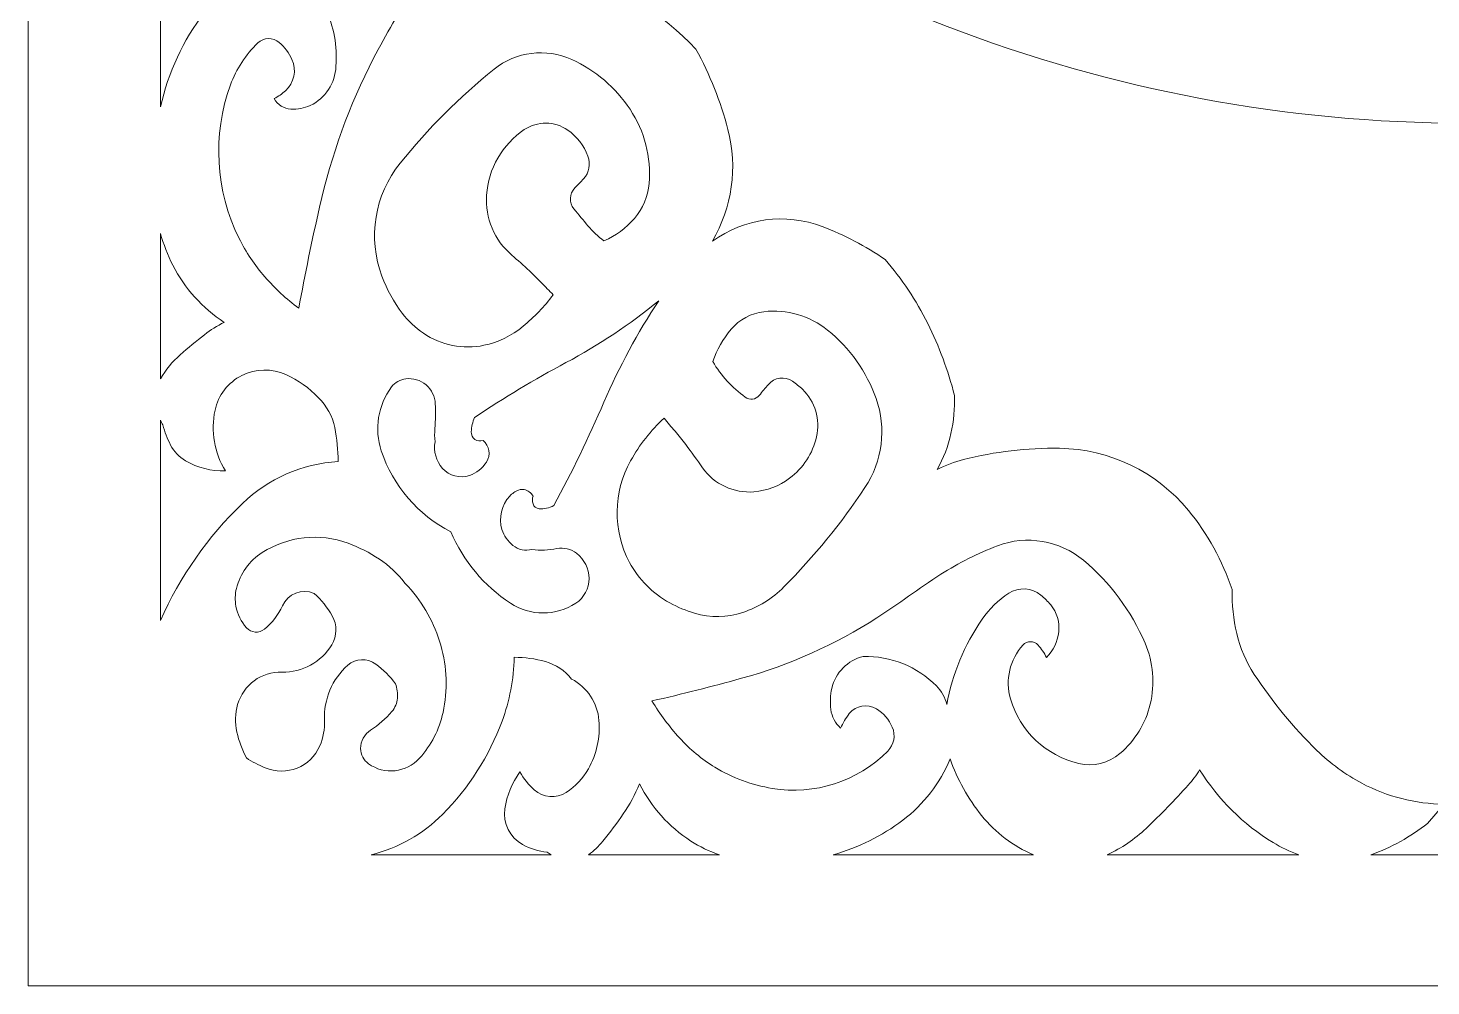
# Model space of a CAD drawing. Header units: centimetres. Extents: x -10 to 9.4, y -13.7 to 1.2.
# Drawn here: x 0.134 to 4.679, y -13.722 to -10.619 of the extents above; entities that cross this region are included whole.
import ezdxf

# ---------------------------------------------------------------- set-up
doc = ezdxf.new("R2010")
doc.units = ezdxf.units.CM
doc.header["$MEASUREMENT"] = 0
doc.layers.add('layer 1', color=7, linetype='Continuous')

msp = doc.modelspace()

# ---------------------------------------------------------------- linework, layer by layer
at = {"layer": 'layer 1', "color": 177, "lineweight": 9}
for points, knots in [([(0.27239, 1.17027), (0.27239, 1.17027), (9.44165, 1.17027), (9.44165, 1.17027), (9.44165, 1.17027), (9.44165, 1.17027), (9.44165, -13.72168), (9.44165, -13.72168), (9.44165, -13.72168), (9.44165, -13.72168), (0.13418, -13.72168), (0.13418, -13.72168), (0.13418, -13.72168), (0.13418, -13.72168), (0.13418, 1.17027), (0.13418, 1.17027), (0.13418, 1.17027), (0.13418, 1.17027), (0.27239, 1.17027), (0.27239, 1.17027)], [0, 0, 0, 0, 0.1666667, 0.1666667, 0.1666667, 0.1666667, 0.3333333, 0.3333333, 0.3333333, 0.3333333, 0.5, 0.5, 0.5, 0.5, 0.6666667, 0.6666667, 0.6666667, 0.6666667, 1, 1, 1, 1]), ([(1.01124, -11.52656), (1.0315, -11.41681), (1.05391, -11.30747), (1.07846, -11.1986), (1.07846, -11.1986), (1.11623, -11.03113), (1.17499, -10.86906), (1.25333, -10.7163), (1.25333, -10.7163), (1.27385, -10.67822), (1.29482, -10.64039), (1.31624, -10.60281), (1.31624, -10.60281), (1.33821, -10.56425), (1.35964, -10.52539), (1.3805, -10.48622), (1.3805, -10.48622), (1.41661, -10.41649), (1.44555, -10.34329), (1.4669, -10.26772), (1.4669, -10.26772), (1.49475, -10.16911), (1.47888, -10.06337), (1.42325, -9.97732), (1.42325, -9.97732), (1.36554, -9.88803), (1.28779, -9.81351), (1.19614, -9.75965), (1.19614, -9.75965), (1.09893, -9.70256), (0.97578, -9.71673), (0.89422, -9.79455), (0.89422, -9.79455), (0.83321, -9.85275), (0.81012, -9.94023), (0.83458, -10.02092), (0.83458, -10.02092), (0.85778, -10.09754), (0.90495, -10.16465), (0.96921, -10.21242), (0.96921, -10.21242), (1.01375, -10.24552), (1.0727, -10.25183), (1.12322, -10.22886), (1.12322, -10.22886), (1.1359, -10.22311), (1.14809, -10.21635), (1.15969, -10.20864), (1.15969, -10.20864), (1.17266, -10.20002), (1.18103, -10.186), (1.18247, -10.1705), (1.18247, -10.1705), (1.18392, -10.155), (1.17835, -10.13974), (1.1672, -10.12887), (1.1672, -10.12887), (1.15834, -10.12022), (1.14862, -10.11251), (1.13817, -10.10585), (1.13817, -10.10585), (1.15227, -10.08861), (1.17025, -10.07494), (1.19064, -10.06596), (1.19064, -10.06596), (1.21176, -10.05667), (1.23597, -10.05738), (1.25652, -10.0679), (1.25652, -10.0679), (1.2898, -10.08495), (1.31566, -10.11368), (1.32911, -10.14857), (1.32911, -10.14857), (1.34286, -10.18419), (1.33902, -10.22423), (1.3188, -10.25661), (1.3188, -10.25661), (1.30701, -10.27547), (1.29327, -10.29305), (1.27782, -10.30905), (1.27782, -10.30905), (1.20261, -10.38694), (1.1062, -10.44113), (1.00058, -10.46493), (1.00058, -10.46493), (1.0423, -10.48236), (1.07636, -10.51428), (1.09647, -10.55478), (1.09647, -10.55478), (1.1253, -10.61286), (1.13737, -10.67785), (1.13134, -10.74241), (1.13134, -10.74241), (1.13013, -10.79706), (1.09791, -10.8463), (1.04835, -10.86936), (1.04835, -10.86936), (1.02879, -10.87845), (1.00726, -10.88255), (0.98572, -10.88127), (0.98572, -10.88127), (0.96311, -10.87993), (0.94275, -10.86709), (0.93179, -10.84727), (0.93179, -10.84727), (0.94492, -10.8403), (0.95713, -10.83173), (0.96815, -10.82174), (0.96815, -10.82174), (0.99637, -10.79616), (1.00486, -10.75534), (0.98912, -10.72066), (0.98912, -10.72066), (0.97951, -10.69947), (0.96541, -10.68063), (0.9478, -10.66543), (0.9478, -10.66543), (0.92779, -10.64819), (0.898, -10.64887), (0.87885, -10.66706), (0.87885, -10.66706), (0.83904, -10.70484), (0.80859, -10.75135), (0.78989, -10.80295), (0.78989, -10.80295), (0.73098, -10.96559), (0.74111, -11.14513), (0.81805, -11.30006), (0.81805, -11.30006), (0.84036, -11.34499), (0.86836, -11.38686), (0.90137, -11.42464), (0.90137, -11.42464), (0.93433, -11.46236), (0.97115, -11.49652), (1.01124, -11.52656)], [0, 0, 0, 0, 0.0285714, 0.0285714, 0.0285714, 0.0285714, 0.0571429, 0.0571429, 0.0571429, 0.0571429, 0.0857143, 0.0857143, 0.0857143, 0.0857143, 0.1142857, 0.1142857, 0.1142857, 0.1142857, 0.1428571, 0.1428571, 0.1428571, 0.1428571, 0.1714286, 0.1714286, 0.1714286, 0.1714286, 0.2, 0.2, 0.2, 0.2, 0.2285714, 0.2285714, 0.2285714, 0.2285714, 0.2571429, 0.2571429, 0.2571429, 0.2571429, 0.2857143, 0.2857143, 0.2857143, 0.2857143, 0.3142857, 0.3142857, 0.3142857, 0.3142857, 0.3428571, 0.3428571, 0.3428571, 0.3428571, 0.3714286, 0.3714286, 0.3714286, 0.3714286, 0.4, 0.4, 0.4, 0.4, 0.4285714, 0.4285714, 0.4285714, 0.4285714, 0.4571429, 0.4571429, 0.4571429, 0.4571429, 0.4857143, 0.4857143, 0.4857143, 0.4857143, 0.5142857, 0.5142857, 0.5142857, 0.5142857, 0.5428571, 0.5428571, 0.5428571, 0.5428571, 0.5714286, 0.5714286, 0.5714286, 0.5714286, 0.6, 0.6, 0.6, 0.6, 0.6285714, 0.6285714, 0.6285714, 0.6285714, 0.6571429, 0.6571429, 0.6571429, 0.6571429, 0.6857143, 0.6857143, 0.6857143, 0.6857143, 0.7142857, 0.7142857, 0.7142857, 0.7142857, 0.7428571, 0.7428571, 0.7428571, 0.7428571, 0.7714286, 0.7714286, 0.7714286, 0.7714286, 0.8, 0.8, 0.8, 0.8, 0.8285714, 0.8285714, 0.8285714, 0.8285714, 0.8571429, 0.8571429, 0.8571429, 0.8571429, 0.8857143, 0.8857143, 0.8857143, 0.8857143, 0.9142857, 0.9142857, 0.9142857, 0.9142857, 0.9428571, 0.9428571, 0.9428571, 0.9428571, 1, 1, 1, 1]), ([(5.09178, -13.29656), (5.05829, -13.2854), (5.02598, -13.27097), (4.99532, -13.25347), (4.99532, -13.25347), (4.96471, -13.236), (4.93531, -13.21646), (4.90736, -13.19498), (4.90736, -13.19498), (4.90736, -13.19498), (4.88048, -13.16402), (4.88048, -13.16402), (4.88048, -13.16402), (4.88048, -13.16402), (4.8536, -13.13306), (4.8536, -13.13306), (4.8536, -13.13306), (4.94683, -13.13196), (5.03841, -13.10866), (5.12082, -13.06506), (5.12082, -13.06506), (5.17404, -13.03659), (5.22296, -13.00076), (5.26616, -12.95861), (5.26616, -12.95861), (5.34255, -12.88409), (5.41061, -12.8015), (5.46915, -12.71226), (5.46915, -12.71226), (5.49559, -12.67196), (5.51475, -12.62736), (5.52577, -12.58044), (5.52577, -12.58044), (5.53675, -12.5337), (5.54189, -12.4858), (5.54107, -12.43779), (5.54107, -12.43779), (5.57202, -12.34437), (5.61992, -12.25741), (5.68233, -12.18131), (5.68233, -12.18131), (5.78506, -12.05601), (5.93795, -11.98235), (6.09996, -11.97999), (6.09996, -11.97999), (6.20489, -11.97847), (6.3096, -11.99069), (6.41136, -12.01633), (6.41136, -12.01633), (6.44073, -12.02373), (6.46912, -12.03461), (6.49591, -12.04874), (6.49591, -12.04874), (6.47581, -12.01225), (6.46101, -11.97308), (6.45196, -11.93242), (6.45196, -11.93242), (6.44291, -11.89181), (6.43896, -11.85022), (6.44017, -11.80864), (6.44017, -11.80864), (6.46091, -11.72809), (6.49003, -11.64992), (6.52702, -11.57542), (6.52702, -11.57542), (6.56407, -11.50083), (6.61051, -11.43126), (6.66518, -11.36843), (6.66518, -11.36843), (6.72854, -11.32506), (6.79679, -11.28929), (6.86851, -11.26188), (6.86851, -11.26188), (6.98754, -11.21637), (7.12162, -11.23419), (7.2247, -11.30911), (7.2247, -11.30911), (7.16053, -11.20008), (7.14235, -11.06991), (7.17412, -10.94745), (7.17412, -10.94745), (7.19769, -10.85667), (7.23262, -10.7692), (7.27807, -10.68716), (7.27807, -10.68716), (7.38648, -10.57129), (7.52288, -10.48516), (7.67409, -10.43704), (7.67409, -10.43704), (7.75082, -10.43426), (7.82649, -10.45597), (7.89008, -10.499), (7.89008, -10.499), (7.87706, -10.46848), (7.8672, -10.4367), (7.86066, -10.40417), (7.86066, -10.40417), (7.83787, -10.29092), (7.82679, -10.17561), (7.82761, -10.0601), (7.82761, -10.0601), (7.82826, -9.96688), (7.84717, -9.87467), (7.88323, -9.78871), (7.88323, -9.78871), (7.89313, -9.76519), (7.9045, -9.74231), (7.91724, -9.72021), (7.91724, -9.72021), (7.91724, -9.72021), (7.91749, -9.71998), (7.91749, -9.71998), (7.91749, -9.71998), (7.06142, -10.49798), (5.94489, -10.92842), (4.7881, -10.92703), (4.7881, -10.92703), (3.63198, -10.92541), (2.51675, -10.49516), (1.65871, -9.72031), (1.65871, -9.72031), (1.70931, -9.80806), (1.73888, -9.9064), (1.74509, -10.00751), (1.74509, -10.00751), (1.75356, -10.14554), (1.7423, -10.28411), (1.71168, -10.41897), (1.71168, -10.41897), (1.70545, -10.44637), (1.69678, -10.47316), (1.68575, -10.499), (1.68575, -10.499), (1.74934, -10.45597), (1.82502, -10.43427), (1.90175, -10.43704), (1.90175, -10.43704), (2.05296, -10.48514), (2.18935, -10.5713), (2.29777, -10.68716), (2.29777, -10.68716), (2.34322, -10.7692), (2.37815, -10.85667), (2.40171, -10.94745), (2.40171, -10.94745), (2.43351, -11.0699), (2.41528, -11.20006), (2.35113, -11.30911), (2.35113, -11.30911), (2.45419, -11.23415), (2.58828, -11.21642), (2.70732, -11.26189), (2.70732, -11.26189), (2.77904, -11.28929), (2.8473, -11.32506), (2.91065, -11.36843), (2.91065, -11.36843), (2.96533, -11.43126), (3.01176, -11.50083), (3.04881, -11.57542), (3.04881, -11.57542), (3.08581, -11.64991), (3.11492, -11.72809), (3.13566, -11.80864), (3.13566, -11.80864), (3.13688, -11.85022), (3.13292, -11.89181), (3.12388, -11.93242), (3.12388, -11.93242), (3.11483, -11.97308), (3.10003, -12.01225), (3.07993, -12.04874), (3.07993, -12.04874), (3.10672, -12.03461), (3.13512, -12.02373), (3.16449, -12.01633), (3.16449, -12.01633), (3.26625, -11.99068), (3.37095, -11.97847), (3.47588, -11.97999), (3.47588, -11.97999), (3.63777, -11.98231), (3.79052, -12.05594), (3.89327, -12.18106), (3.89327, -12.18106), (3.9558, -12.25721), (4.00377, -12.34427), (4.03477, -12.43779), (4.03477, -12.43779), (4.03394, -12.4858), (4.03908, -12.5337), (4.05006, -12.58044), (4.05006, -12.58044), (4.06108, -12.62736), (4.08024, -12.67197), (4.10668, -12.71226), (4.10668, -12.71226), (4.16523, -12.8015), (4.23329, -12.88409), (4.30969, -12.95862), (4.30969, -12.95862), (4.35288, -13.00076), (4.4018, -13.03659), (4.45501, -13.06506), (4.45501, -13.06506), (4.53743, -13.10865), (4.62901, -13.13196), (4.72224, -13.13306), (4.72224, -13.13306), (4.72224, -13.13306), (4.69535, -13.16402), (4.69535, -13.16402), (4.69535, -13.16402), (4.69535, -13.16402), (4.66847, -13.19498), (4.66847, -13.19498), (4.66847, -13.19498), (4.64052, -13.21646), (4.61113, -13.236), (4.58051, -13.25347), (4.58051, -13.25347), (4.54985, -13.27097), (4.51754, -13.2854), (4.48406, -13.29656), (4.48406, -13.29656), (4.48406, -13.29656), (5.09178, -13.29656), (5.09178, -13.29656)], [0, 0, 0, 0, 0.0172414, 0.0172414, 0.0172414, 0.0172414, 0.0344828, 0.0344828, 0.0344828, 0.0344828, 0.0517241, 0.0517241, 0.0517241, 0.0517241, 0.0689655, 0.0689655, 0.0689655, 0.0689655, 0.0862069, 0.0862069, 0.0862069, 0.0862069, 0.1034483, 0.1034483, 0.1034483, 0.1034483, 0.1206897, 0.1206897, 0.1206897, 0.1206897, 0.137931, 0.137931, 0.137931, 0.137931, 0.1551724, 0.1551724, 0.1551724, 0.1551724, 0.1724138, 0.1724138, 0.1724138, 0.1724138, 0.1896552, 0.1896552, 0.1896552, 0.1896552, 0.2068966, 0.2068966, 0.2068966, 0.2068966, 0.2241379, 0.2241379, 0.2241379, 0.2241379, 0.2413793, 0.2413793, 0.2413793, 0.2413793, 0.2586207, 0.2586207, 0.2586207, 0.2586207, 0.2758621, 0.2758621, 0.2758621, 0.2758621, 0.2931034, 0.2931034, 0.2931034, 0.2931034, 0.3103448, 0.3103448, 0.3103448, 0.3103448, 0.3275862, 0.3275862, 0.3275862, 0.3275862, 0.3448276, 0.3448276, 0.3448276, 0.3448276, 0.362069, 0.362069, 0.362069, 0.362069, 0.3793103, 0.3793103, 0.3793103, 0.3793103, 0.3965517, 0.3965517, 0.3965517, 0.3965517, 0.4137931, 0.4137931, 0.4137931, 0.4137931, 0.4310345, 0.4310345, 0.4310345, 0.4310345, 0.4482759, 0.4482759, 0.4482759, 0.4482759, 0.4655172, 0.4655172, 0.4655172, 0.4655172, 0.4827586, 0.4827586, 0.4827586, 0.4827586, 0.5, 0.5, 0.5, 0.5, 0.5172414, 0.5172414, 0.5172414, 0.5172414, 0.5344828, 0.5344828, 0.5344828, 0.5344828, 0.5517241, 0.5517241, 0.5517241, 0.5517241, 0.5689655, 0.5689655, 0.5689655, 0.5689655, 0.5862069, 0.5862069, 0.5862069, 0.5862069, 0.6034483, 0.6034483, 0.6034483, 0.6034483, 0.6206897, 0.6206897, 0.6206897, 0.6206897, 0.637931, 0.637931, 0.637931, 0.637931, 0.6551724, 0.6551724, 0.6551724, 0.6551724, 0.6724138, 0.6724138, 0.6724138, 0.6724138, 0.6896552, 0.6896552, 0.6896552, 0.6896552, 0.7068966, 0.7068966, 0.7068966, 0.7068966, 0.7241379, 0.7241379, 0.7241379, 0.7241379, 0.7413793, 0.7413793, 0.7413793, 0.7413793, 0.7586207, 0.7586207, 0.7586207, 0.7586207, 0.7758621, 0.7758621, 0.7758621, 0.7758621, 0.7931034, 0.7931034, 0.7931034, 0.7931034, 0.8103448, 0.8103448, 0.8103448, 0.8103448, 0.8275862, 0.8275862, 0.8275862, 0.8275862, 0.8448276, 0.8448276, 0.8448276, 0.8448276, 0.862069, 0.862069, 0.862069, 0.862069, 0.8793103, 0.8793103, 0.8793103, 0.8793103, 0.8965517, 0.8965517, 0.8965517, 0.8965517, 0.9137931, 0.9137931, 0.9137931, 0.9137931, 0.9310345, 0.9310345, 0.9310345, 0.9310345, 0.9482759, 0.9482759, 0.9482759, 0.9482759, 0.9655172, 0.9655172, 0.9655172, 0.9655172, 1, 1, 1, 1]), ([(0.56318, -10.15284), (0.56318, -10.15284), (0.56318, -10.87368), (0.56318, -10.87368), (0.56318, -10.87368), (0.58822, -10.76283), (0.63666, -10.65856), (0.70521, -10.56793), (0.70521, -10.56793), (0.74167, -10.51974), (0.78861, -10.48044), (0.84246, -10.45303), (0.84246, -10.45303), (0.77785, -10.42473), (0.71955, -10.38372), (0.67108, -10.33247), (0.67108, -10.33247), (0.62252, -10.28114), (0.58569, -10.21983), (0.56318, -10.15284)], [0, 0, 0, 0, 0.1666667, 0.1666667, 0.1666667, 0.1666667, 0.3333333, 0.3333333, 0.3333333, 0.3333333, 0.5, 0.5, 0.5, 0.5, 0.6666667, 0.6666667, 0.6666667, 0.6666667, 1, 1, 1, 1]), ([(1.83537, -11.48288), (1.82262, -11.46984), (1.80992, -11.45676), (1.79726, -11.44364), (1.79726, -11.44364), (1.78456, -11.43048), (1.77157, -11.41759), (1.7583, -11.40499), (1.7583, -11.40499), (1.73973, -11.38778), (1.7208, -11.37094), (1.70152, -11.35451), (1.70152, -11.35451), (1.64504, -11.30635), (1.61464, -11.23425), (1.61954, -11.16019), (1.61954, -11.16019), (1.62523, -11.07432), (1.67044, -10.99587), (1.74185, -10.94785), (1.74185, -10.94785), (1.78449, -10.91917), (1.84046, -10.91979), (1.8825, -10.94934), (1.8825, -10.94934), (1.91222, -10.97023), (1.93501, -10.99956), (1.94795, -11.0335), (1.94795, -11.0335), (1.95756, -11.0587), (1.95207, -11.08719), (1.93381, -11.10704), (1.93381, -11.10704), (1.92464, -11.11701), (1.9153, -11.12682), (1.90579, -11.13647), (1.90579, -11.13647), (1.88746, -11.1551), (1.8861, -11.18453), (1.90269, -11.20473), (1.90269, -11.20473), (1.91768, -11.22303), (1.93283, -11.2412), (1.94812, -11.25924), (1.94812, -11.25924), (1.96347, -11.27735), (1.98088, -11.2936), (2.00002, -11.30764), (2.00002, -11.30764), (2.03819, -11.29164), (2.07205, -11.2669), (2.09888, -11.23539), (2.09888, -11.23539), (2.126, -11.20355), (2.14248, -11.16405), (2.14601, -11.12238), (2.14601, -11.12238), (2.15322, -11.03751), (2.13152, -10.95274), (2.08439, -10.88179), (2.08439, -10.88179), (2.03768, -10.81147), (1.97227, -10.75564), (1.89547, -10.72058), (1.89547, -10.72058), (1.81233, -10.68263), (1.71497, -10.69485), (1.64385, -10.75225), (1.64385, -10.75225), (1.5319, -10.84256), (1.4299, -10.94453), (1.33957, -11.05646), (1.33957, -11.05646), (1.25644, -11.1595), (1.23396, -11.29868), (1.28055, -11.42261), (1.28055, -11.42261), (1.29672, -11.46562), (1.31898, -11.50608), (1.34668, -11.54275), (1.34668, -11.54275), (1.36573, -11.56796), (1.3888, -11.58983), (1.415, -11.60749), (1.415, -11.60749), (1.47254, -11.64625), (1.54319, -11.66029), (1.61118, -11.64642), (1.61118, -11.64642), (1.65783, -11.63649), (1.70137, -11.6154), (1.73807, -11.58493), (1.73807, -11.58493), (1.77437, -11.55481), (1.80702, -11.52057), (1.83537, -11.48287)], [0, 0, 0, 0, 0.04, 0.04, 0.04, 0.04, 0.08, 0.08, 0.08, 0.08, 0.12, 0.12, 0.12, 0.12, 0.16, 0.16, 0.16, 0.16, 0.2, 0.2, 0.2, 0.2, 0.24, 0.24, 0.24, 0.24, 0.28, 0.28, 0.28, 0.28, 0.32, 0.32, 0.32, 0.32, 0.36, 0.36, 0.36, 0.36, 0.4, 0.4, 0.4, 0.4, 0.44, 0.44, 0.44, 0.44, 0.48, 0.48, 0.48, 0.48, 0.52, 0.52, 0.52, 0.52, 0.56, 0.56, 0.56, 0.56, 0.6, 0.6, 0.6, 0.6, 0.64, 0.64, 0.64, 0.64, 0.68, 0.68, 0.68, 0.68, 0.72, 0.72, 0.72, 0.72, 0.76, 0.76, 0.76, 0.76, 0.8, 0.8, 0.8, 0.8, 0.84, 0.84, 0.84, 0.84, 0.88, 0.88, 0.88, 0.88, 0.92, 0.92, 0.92, 0.92, 1, 1, 1, 1]), ([(0.56318, -11.75533), (0.58012, -11.72577), (0.60186, -11.69923), (0.6275, -11.67681), (0.6275, -11.67681), (0.65298, -11.65454), (0.67906, -11.63297), (0.7057, -11.61211), (0.7057, -11.61211), (0.72554, -11.59659), (0.74692, -11.58315), (0.76949, -11.57199), (0.76949, -11.57199), (0.69902, -11.5257), (0.64168, -11.46195), (0.60306, -11.38699), (0.60306, -11.38699), (0.58638, -11.35401), (0.57301, -11.31944), (0.56318, -11.28381), (0.56318, -11.28381), (0.56318, -11.28381), (0.56318, -11.75532), (0.56318, -11.75532)], [0, 0, 0, 0, 0.1428571, 0.1428571, 0.1428571, 0.1428571, 0.2857143, 0.2857143, 0.2857143, 0.2857143, 0.4285714, 0.4285714, 0.4285714, 0.4285714, 0.5714286, 0.5714286, 0.5714286, 0.5714286, 0.7142857, 0.7142857, 0.7142857, 0.7142857, 1, 1, 1, 1]), ([(2.17723, -11.50242), (2.08383, -11.57884), (1.98312, -11.64591), (1.87661, -11.70263), (1.87661, -11.70263), (1.77493, -11.75678), (1.67609, -11.81604), (1.58042, -11.88021), (1.58042, -11.88021), (1.5743, -11.89497), (1.57076, -11.91066), (1.56993, -11.92662), (1.56993, -11.92662), (1.56944, -11.93621), (1.57383, -11.9454), (1.58159, -11.95106), (1.58159, -11.95106), (1.58935, -11.95671), (1.59936, -11.9581), (1.60834, -11.95471), (1.60834, -11.95471), (1.62889, -11.97192), (1.63365, -12.00166), (1.61954, -12.02446), (1.61954, -12.02446), (1.60675, -12.0451), (1.58705, -12.06056), (1.56396, -12.06806), (1.56396, -12.06806), (1.53303, -12.07812), (1.49905, -12.06908), (1.47719, -12.045), (1.47719, -12.045), (1.45599, -12.02163), (1.4469, -11.98969), (1.45261, -11.95865), (1.45261, -11.95865), (1.45118, -11.94438), (1.45105, -11.93), (1.45221, -11.9157), (1.45221, -11.9157), (1.45435, -11.88915), (1.45483, -11.8625), (1.45362, -11.83589), (1.45362, -11.83589), (1.45253, -11.81213), (1.4416, -11.7899), (1.42346, -11.77451), (1.42346, -11.77451), (1.40532, -11.75912), (1.38173, -11.75195), (1.35811, -11.75475), (1.35811, -11.75475), (1.33972, -11.7569), (1.32303, -11.76652), (1.31195, -11.78135), (1.31195, -11.78135), (1.26759, -11.84073), (1.25513, -11.91802), (1.27865, -11.9883), (1.27865, -11.9883), (1.31665, -12.10188), (1.39751, -12.19603), (1.50408, -12.25068), (1.50408, -12.25068), (1.54417, -12.34513), (1.61132, -12.42554), (1.69712, -12.4818), (1.69712, -12.4818), (1.76132, -12.52387), (1.84424, -12.52399), (1.9085, -12.48201), (1.9085, -12.48201), (1.93555, -12.46434), (1.95179, -12.43418), (1.95161, -12.40186), (1.95161, -12.40186), (1.95144, -12.3699), (1.93659, -12.33982), (1.91132, -12.32026), (1.91132, -12.32026), (1.8931, -12.30615), (1.8697, -12.30059), (1.84708, -12.30503), (1.84708, -12.30503), (1.82064, -12.31022), (1.79353, -12.31118), (1.76679, -12.30789), (1.76679, -12.30789), (1.74536, -12.31318), (1.72267, -12.30835), (1.70524, -12.29481), (1.70524, -12.29481), (1.68829, -12.28163), (1.67581, -12.26354), (1.66951, -12.24301), (1.66951, -12.24301), (1.65829, -12.20509), (1.66781, -12.16403), (1.69453, -12.13487), (1.69453, -12.13487), (1.70253, -12.12614), (1.7125, -12.11944), (1.7236, -12.11531), (1.7236, -12.11531), (1.73534, -12.11095), (1.74853, -12.11323), (1.75813, -12.12127), (1.75813, -12.12127), (1.76281, -12.12519), (1.76692, -12.12973), (1.77034, -12.13478), (1.77034, -12.13478), (1.76785, -12.143), (1.76778, -12.15175), (1.77015, -12.16), (1.77015, -12.16), (1.77271, -12.1689), (1.78058, -12.17521), (1.78982, -12.17577), (1.78982, -12.17577), (1.80628, -12.17677), (1.82269, -12.17334), (1.83737, -12.16582), (1.83737, -12.16582), (1.89667, -12.05655), (1.95094, -11.94463), (2.00003, -11.8304), (2.00003, -11.8304), (2.04918, -11.71601), (2.10849, -11.60623), (2.17723, -11.50242)], [0, 0, 0, 0, 0.0294118, 0.0294118, 0.0294118, 0.0294118, 0.0588235, 0.0588235, 0.0588235, 0.0588235, 0.0882353, 0.0882353, 0.0882353, 0.0882353, 0.1176471, 0.1176471, 0.1176471, 0.1176471, 0.1470588, 0.1470588, 0.1470588, 0.1470588, 0.1764706, 0.1764706, 0.1764706, 0.1764706, 0.2058824, 0.2058824, 0.2058824, 0.2058824, 0.2352941, 0.2352941, 0.2352941, 0.2352941, 0.2647059, 0.2647059, 0.2647059, 0.2647059, 0.2941176, 0.2941176, 0.2941176, 0.2941176, 0.3235294, 0.3235294, 0.3235294, 0.3235294, 0.3529412, 0.3529412, 0.3529412, 0.3529412, 0.3823529, 0.3823529, 0.3823529, 0.3823529, 0.4117647, 0.4117647, 0.4117647, 0.4117647, 0.4411765, 0.4411765, 0.4411765, 0.4411765, 0.4705882, 0.4705882, 0.4705882, 0.4705882, 0.5, 0.5, 0.5, 0.5, 0.5294118, 0.5294118, 0.5294118, 0.5294118, 0.5588235, 0.5588235, 0.5588235, 0.5588235, 0.5882353, 0.5882353, 0.5882353, 0.5882353, 0.6176471, 0.6176471, 0.6176471, 0.6176471, 0.6470588, 0.6470588, 0.6470588, 0.6470588, 0.6764706, 0.6764706, 0.6764706, 0.6764706, 0.7058824, 0.7058824, 0.7058824, 0.7058824, 0.7352941, 0.7352941, 0.7352941, 0.7352941, 0.7647059, 0.7647059, 0.7647059, 0.7647059, 0.7941176, 0.7941176, 0.7941176, 0.7941176, 0.8235294, 0.8235294, 0.8235294, 0.8235294, 0.8529412, 0.8529412, 0.8529412, 0.8529412, 0.8823529, 0.8823529, 0.8823529, 0.8823529, 0.9117647, 0.9117647, 0.9117647, 0.9117647, 0.9411765, 0.9411765, 0.9411765, 0.9411765, 1, 1, 1, 1]), ([(2.19482, -11.88241), (2.20653, -11.89658), (2.21829, -11.9107), (2.2301, -11.92478), (2.2301, -11.92478), (2.242, -11.93897), (2.2536, -11.9534), (2.26488, -11.96808), (2.26488, -11.96808), (2.28343, -11.99282), (2.30159, -12.01785), (2.31935, -12.04317), (2.31935, -12.04317), (2.35704, -12.09687), (2.42034, -12.12651), (2.48572, -12.12099), (2.48572, -12.12099), (2.52756, -12.11747), (2.56755, -12.10227), (2.60118, -12.07711), (2.60118, -12.07711), (2.64533, -12.04407), (2.67634, -11.99649), (2.68872, -11.94274), (2.68872, -11.94274), (2.70155, -11.88703), (2.68432, -11.82871), (2.64322, -11.78896), (2.64322, -11.78896), (2.63315, -11.77922), (2.62222, -11.77041), (2.61057, -11.76263), (2.61057, -11.76263), (2.58557, -11.74595), (2.5521, -11.75049), (2.53251, -11.77328), (2.53251, -11.77328), (2.5225, -11.7849), (2.51271, -11.79669), (2.50312, -11.80865), (2.50312, -11.80865), (2.49197, -11.82256), (2.47177, -11.8251), (2.4575, -11.81442), (2.4575, -11.81442), (2.43658, -11.79875), (2.41711, -11.78123), (2.39933, -11.76207), (2.39933, -11.76207), (2.38153, -11.74289), (2.36581, -11.72188), (2.35245, -11.69939), (2.35245, -11.69939), (2.3655, -11.66096), (2.38569, -11.62532), (2.41194, -11.59437), (2.41194, -11.59437), (2.4389, -11.56259), (2.47698, -11.54225), (2.51839, -11.53748), (2.51839, -11.53748), (2.59228, -11.52898), (2.66655, -11.55047), (2.72451, -11.59709), (2.72451, -11.59709), (2.79646, -11.65496), (2.85087, -11.73179), (2.8816, -11.81887), (2.8816, -11.81887), (2.91564, -11.91532), (2.90226, -12.02226), (2.84556, -12.10739), (2.84556, -12.10739), (2.76859, -12.22293), (2.68058, -12.33074), (2.5828, -12.4293), (2.5828, -12.4293), (2.54561, -12.4668), (2.50009, -12.49503), (2.44998, -12.51172), (2.44998, -12.51172), (2.39938, -12.52856), (2.34481, -12.52945), (2.29368, -12.51429), (2.29368, -12.51429), (2.26566, -12.50598), (2.2386, -12.49467), (2.213, -12.48056), (2.213, -12.48056), (2.158, -12.45025), (2.11279, -12.40483), (2.08272, -12.3497), (2.08272, -12.3497), (2.02772, -12.24647), (2.02914, -12.12222), (2.08638, -12.02022), (2.08638, -12.02022), (2.11516, -11.96894), (2.15175, -11.92245), (2.19482, -11.88241)], [0, 0, 0, 0, 0.0384615, 0.0384615, 0.0384615, 0.0384615, 0.0769231, 0.0769231, 0.0769231, 0.0769231, 0.1153846, 0.1153846, 0.1153846, 0.1153846, 0.1538462, 0.1538462, 0.1538462, 0.1538462, 0.1923077, 0.1923077, 0.1923077, 0.1923077, 0.2307692, 0.2307692, 0.2307692, 0.2307692, 0.2692308, 0.2692308, 0.2692308, 0.2692308, 0.3076923, 0.3076923, 0.3076923, 0.3076923, 0.3461538, 0.3461538, 0.3461538, 0.3461538, 0.3846154, 0.3846154, 0.3846154, 0.3846154, 0.4230769, 0.4230769, 0.4230769, 0.4230769, 0.4615385, 0.4615385, 0.4615385, 0.4615385, 0.5, 0.5, 0.5, 0.5, 0.5384615, 0.5384615, 0.5384615, 0.5384615, 0.5769231, 0.5769231, 0.5769231, 0.5769231, 0.6153846, 0.6153846, 0.6153846, 0.6153846, 0.6538462, 0.6538462, 0.6538462, 0.6538462, 0.6923077, 0.6923077, 0.6923077, 0.6923077, 0.7307692, 0.7307692, 0.7307692, 0.7307692, 0.7692308, 0.7692308, 0.7692308, 0.7692308, 0.8076923, 0.8076923, 0.8076923, 0.8076923, 0.8461538, 0.8461538, 0.8461538, 0.8461538, 0.8846154, 0.8846154, 0.8846154, 0.8846154, 0.9230769, 0.9230769, 0.9230769, 0.9230769, 1, 1, 1, 1]), ([(0.56318, -11.88914), (0.56318, -11.88914), (0.56318, -12.53816), (0.56318, -12.53816), (0.56318, -12.53816), (0.62613, -12.39562), (0.71636, -12.2667), (0.82872, -12.15873), (0.82872, -12.15873), (0.91258, -12.07813), (1.02243, -12.02995), (1.13853, -12.02278), (1.13853, -12.02278), (1.13846, -11.98595), (1.13478, -11.94922), (1.12755, -11.9131), (1.12755, -11.9131), (1.12017, -11.87626), (1.10191, -11.84249), (1.07511, -11.81615), (1.07511, -11.81615), (1.04499, -11.78485), (1.00928, -11.75948), (0.9698, -11.74135), (0.9698, -11.74135), (0.9243, -11.7205), (0.87178, -11.72146), (0.82707, -11.74397), (0.82707, -11.74397), (0.78236, -11.76648), (0.75037, -11.80777), (0.74001, -11.85674), (0.74001, -11.85674), (0.72569, -11.92415), (0.73771, -11.99444), (0.77364, -12.05324), (0.77364, -12.05324), (0.72813, -12.05475), (0.6831, -12.04327), (0.64386, -12.02016), (0.64386, -12.02016), (0.62342, -12.00812), (0.60679, -11.99054), (0.5959, -11.96947), (0.5959, -11.96947), (0.58519, -11.94875), (0.57675, -11.92693), (0.57075, -11.90439), (0.57075, -11.90439), (0.56802, -11.89941), (0.56549, -11.89433), (0.56318, -11.88914)], [0, 0, 0, 0, 0.0714286, 0.0714286, 0.0714286, 0.0714286, 0.1428571, 0.1428571, 0.1428571, 0.1428571, 0.2142857, 0.2142857, 0.2142857, 0.2142857, 0.2857143, 0.2857143, 0.2857143, 0.2857143, 0.3571429, 0.3571429, 0.3571429, 0.3571429, 0.4285714, 0.4285714, 0.4285714, 0.4285714, 0.5, 0.5, 0.5, 0.5, 0.5714286, 0.5714286, 0.5714286, 0.5714286, 0.6428571, 0.6428571, 0.6428571, 0.6428571, 0.7142857, 0.7142857, 0.7142857, 0.7142857, 0.7857143, 0.7857143, 0.7857143, 0.7857143, 0.8571429, 0.8571429, 0.8571429, 0.8571429, 1, 1, 1, 1]), ([(0.84139, -12.98318), (0.86081, -12.99543), (0.88119, -13.00607), (0.90234, -13.01498), (0.90234, -13.01498), (0.971, -13.04387), (1.05003, -13.01213), (1.07943, -12.9437), (1.07943, -12.9437), (1.09066, -12.91763), (1.09583, -12.88937), (1.09457, -12.86101), (1.09457, -12.86101), (1.09155, -12.79325), (1.11938, -12.72773), (1.17021, -12.68283), (1.17021, -12.68283), (1.19565, -12.66034), (1.2334, -12.65876), (1.26067, -12.67899), (1.26067, -12.67899), (1.28502, -12.69707), (1.30665, -12.71857), (1.32487, -12.74282), (1.32487, -12.74282), (1.32996, -12.75782), (1.33198, -12.77369), (1.33082, -12.78948), (1.33082, -12.78948), (1.32965, -12.80552), (1.32335, -12.82076), (1.31286, -12.83296), (1.31286, -12.83296), (1.29293, -12.85614), (1.26977, -12.87634), (1.2441, -12.89293), (1.2441, -12.89293), (1.22382, -12.90605), (1.21158, -12.92853), (1.2116, -12.95269), (1.2116, -12.95269), (1.21161, -12.97218), (1.22101, -12.99045), (1.23688, -13.00176), (1.23688, -13.00176), (1.28866, -13.03866), (1.35979, -13.03101), (1.40244, -12.98385), (1.40244, -12.98385), (1.44034, -12.94198), (1.46659, -12.89094), (1.47861, -12.83576), (1.47861, -12.83576), (1.49429, -12.76378), (1.49188, -12.68906), (1.47159, -12.61824), (1.47159, -12.61824), (1.45134, -12.54756), (1.41514, -12.48251), (1.36575, -12.42806), (1.36575, -12.42806), (1.3622, -12.42415), (1.35849, -12.4204), (1.35461, -12.41682), (1.35461, -12.41682), (1.33184, -12.38632), (1.30399, -12.35997), (1.27228, -12.33892), (1.27228, -12.33892), (1.2407, -12.31795), (1.20678, -12.30075), (1.17119, -12.28766), (1.17119, -12.28766), (1.07878, -12.25368), (0.97587, -12.26479), (0.89287, -12.31777), (0.89287, -12.31777), (0.85114, -12.34441), (0.82123, -12.38601), (0.8093, -12.43406), (0.8093, -12.43406), (0.8046, -12.45299), (0.80409, -12.4727), (0.8078, -12.49185), (0.8078, -12.49185), (0.81279, -12.51756), (0.82453, -12.54146), (0.84183, -12.56112), (0.84183, -12.56112), (0.85679, -12.57812), (0.88246, -12.58032), (0.90007, -12.56608), (0.90007, -12.56608), (0.92509, -12.54587), (0.94498, -12.52004), (0.95812, -12.49068), (0.95812, -12.49068), (0.97571, -12.45133), (1.02157, -12.43324), (1.06134, -12.44988), (1.06134, -12.44988), (1.0843, -12.47121), (1.10392, -12.49588), (1.11952, -12.52307), (1.11952, -12.52307), (1.13619, -12.55211), (1.13571, -12.58795), (1.11832, -12.61656), (1.11832, -12.61656), (1.0841, -12.67283), (1.02232, -12.7065), (0.95647, -12.70484), (0.95647, -12.70484), (0.89041, -12.70319), (0.83157, -12.74618), (0.81319, -12.80965), (0.81319, -12.80965), (0.80476, -12.83878), (0.80391, -12.86956), (0.81074, -12.89911), (0.81074, -12.89911), (0.81748, -12.92828), (0.82778, -12.95651), (0.84139, -12.98318)], [0, 0, 0, 0, 0.03125, 0.03125, 0.03125, 0.03125, 0.0625, 0.0625, 0.0625, 0.0625, 0.09375, 0.09375, 0.09375, 0.09375, 0.125, 0.125, 0.125, 0.125, 0.15625, 0.15625, 0.15625, 0.15625, 0.1875, 0.1875, 0.1875, 0.1875, 0.21875, 0.21875, 0.21875, 0.21875, 0.25, 0.25, 0.25, 0.25, 0.28125, 0.28125, 0.28125, 0.28125, 0.3125, 0.3125, 0.3125, 0.3125, 0.34375, 0.34375, 0.34375, 0.34375, 0.375, 0.375, 0.375, 0.375, 0.40625, 0.40625, 0.40625, 0.40625, 0.4375, 0.4375, 0.4375, 0.4375, 0.46875, 0.46875, 0.46875, 0.46875, 0.5, 0.5, 0.5, 0.5, 0.53125, 0.53125, 0.53125, 0.53125, 0.5625, 0.5625, 0.5625, 0.5625, 0.59375, 0.59375, 0.59375, 0.59375, 0.625, 0.625, 0.625, 0.625, 0.65625, 0.65625, 0.65625, 0.65625, 0.6875, 0.6875, 0.6875, 0.6875, 0.71875, 0.71875, 0.71875, 0.71875, 0.75, 0.75, 0.75, 0.75, 0.78125, 0.78125, 0.78125, 0.78125, 0.8125, 0.8125, 0.8125, 0.8125, 0.84375, 0.84375, 0.84375, 0.84375, 0.875, 0.875, 0.875, 0.875, 0.90625, 0.90625, 0.90625, 0.90625, 0.9375, 0.9375, 0.9375, 0.9375, 1, 1, 1, 1]), ([(2.15551, -12.79851), (2.18134, -12.84109), (2.21116, -12.88111), (2.24457, -12.91804), (2.24457, -12.91804), (2.27809, -12.95507), (2.3167, -12.98712), (2.35928, -13.01324), (2.35928, -13.01324), (2.41642, -13.04754), (2.47949, -13.07076), (2.54524, -13.0817), (2.54524, -13.0817), (2.68227, -13.10448), (2.82173, -13.05952), (2.91958, -12.96092), (2.91958, -12.96092), (2.93981, -12.94053), (2.94559, -12.9099), (2.93415, -12.88355), (2.93415, -12.88355), (2.92345, -12.85891), (2.90545, -12.83815), (2.88255, -12.82409), (2.88255, -12.82409), (2.85358, -12.80631), (2.81594, -12.81293), (2.79483, -12.83957), (2.79483, -12.83957), (2.78338, -12.85401), (2.77389, -12.86989), (2.7666, -12.88682), (2.7666, -12.88682), (2.74919, -12.87099), (2.73798, -12.84945), (2.735, -12.8261), (2.735, -12.8261), (2.73208, -12.8033), (2.73317, -12.78016), (2.73821, -12.75773), (2.73821, -12.75773), (2.74969, -12.70661), (2.78925, -12.66641), (2.84018, -12.65406), (2.84018, -12.65406), (2.92882, -12.65237), (3.01437, -12.68692), (3.07702, -12.74966), (3.07702, -12.74966), (3.09367, -12.76634), (3.1053, -12.78738), (3.11057, -12.81035), (3.11057, -12.81035), (3.12868, -12.7112), (3.16765, -12.61698), (3.22487, -12.534), (3.22487, -12.534), (3.24795, -12.50053), (3.27737, -12.47188), (3.31144, -12.4497), (3.31144, -12.4497), (3.34369, -12.42868), (3.38592, -12.43119), (3.41551, -12.45581), (3.41551, -12.45581), (3.42699, -12.46537), (3.43759, -12.47594), (3.44719, -12.48739), (3.44719, -12.48739), (3.46762, -12.51173), (3.47708, -12.54347), (3.47334, -12.57503), (3.47334, -12.57503), (3.46964, -12.60614), (3.45565, -12.63514), (3.43361, -12.65741), (3.43361, -12.65741), (3.42617, -12.64299), (3.41696, -12.62955), (3.40619, -12.61741), (3.40619, -12.61741), (3.40004, -12.6105), (3.39125, -12.60651), (3.382, -12.60644), (3.382, -12.60644), (3.37275, -12.60637), (3.36394, -12.61019), (3.35769, -12.61701), (3.35769, -12.61701), (3.31445, -12.66417), (3.29904, -12.73045), (3.31712, -12.79183), (3.31712, -12.79183), (3.34787, -12.8962), (3.43214, -12.97601), (3.53805, -13.00093), (3.53805, -13.00093), (3.58522, -13.01203), (3.63483, -13.00006), (3.67172, -12.96864), (3.67172, -12.96864), (3.72048, -12.92713), (3.75476, -12.87124), (3.76965, -12.80897), (3.76965, -12.80897), (3.7854, -12.74309), (3.77957, -12.67394), (3.753, -12.61164), (3.753, -12.61164), (3.70857, -12.50747), (3.6401, -12.41534), (3.55315, -12.34277), (3.55315, -12.34277), (3.47571, -12.27816), (3.36959, -12.2602), (3.27523, -12.29583), (3.27523, -12.29583), (3.21092, -12.3201), (3.14932, -12.35099), (3.09142, -12.38804), (3.09142, -12.38804), (3.05609, -12.4113), (3.02112, -12.43511), (2.98654, -12.45948), (2.98654, -12.45948), (2.95281, -12.48323), (2.91878, -12.50654), (2.88444, -12.52941), (2.88444, -12.52941), (2.74875, -12.61614), (2.60082, -12.68214), (2.44564, -12.72519), (2.44564, -12.72519), (2.34951, -12.75187), (2.25277, -12.77631), (2.15551, -12.79851)], [0, 0, 0, 0, 0.0285714, 0.0285714, 0.0285714, 0.0285714, 0.0571429, 0.0571429, 0.0571429, 0.0571429, 0.0857143, 0.0857143, 0.0857143, 0.0857143, 0.1142857, 0.1142857, 0.1142857, 0.1142857, 0.1428571, 0.1428571, 0.1428571, 0.1428571, 0.1714286, 0.1714286, 0.1714286, 0.1714286, 0.2, 0.2, 0.2, 0.2, 0.2285714, 0.2285714, 0.2285714, 0.2285714, 0.2571429, 0.2571429, 0.2571429, 0.2571429, 0.2857143, 0.2857143, 0.2857143, 0.2857143, 0.3142857, 0.3142857, 0.3142857, 0.3142857, 0.3428571, 0.3428571, 0.3428571, 0.3428571, 0.3714286, 0.3714286, 0.3714286, 0.3714286, 0.4, 0.4, 0.4, 0.4, 0.4285714, 0.4285714, 0.4285714, 0.4285714, 0.4571429, 0.4571429, 0.4571429, 0.4571429, 0.4857143, 0.4857143, 0.4857143, 0.4857143, 0.5142857, 0.5142857, 0.5142857, 0.5142857, 0.5428571, 0.5428571, 0.5428571, 0.5428571, 0.5714286, 0.5714286, 0.5714286, 0.5714286, 0.6, 0.6, 0.6, 0.6, 0.6285714, 0.6285714, 0.6285714, 0.6285714, 0.6571429, 0.6571429, 0.6571429, 0.6571429, 0.6857143, 0.6857143, 0.6857143, 0.6857143, 0.7142857, 0.7142857, 0.7142857, 0.7142857, 0.7428571, 0.7428571, 0.7428571, 0.7428571, 0.7714286, 0.7714286, 0.7714286, 0.7714286, 0.8, 0.8, 0.8, 0.8, 0.8285714, 0.8285714, 0.8285714, 0.8285714, 0.8571429, 0.8571429, 0.8571429, 0.8571429, 0.8857143, 0.8857143, 0.8857143, 0.8857143, 0.9142857, 0.9142857, 0.9142857, 0.9142857, 0.9428571, 0.9428571, 0.9428571, 0.9428571, 1, 1, 1, 1]), ([(1.24544, -13.29656), (1.24544, -13.29656), (1.82933, -13.29656), (1.82933, -13.29656), (1.82933, -13.29656), (1.82463, -13.29397), (1.82005, -13.29116), (1.81561, -13.28815), (1.81561, -13.28815), (1.78774, -13.28543), (1.76069, -13.2771), (1.73613, -13.26366), (1.73613, -13.26366), (1.6946, -13.24097), (1.67169, -13.19468), (1.67876, -13.14788), (1.67876, -13.14788), (1.6853, -13.10469), (1.70213, -13.06368), (1.72782, -13.02835), (1.72782, -13.02835), (1.73987, -13.05016), (1.75543, -13.06983), (1.77388, -13.08658), (1.77388, -13.08658), (1.80268, -13.11272), (1.84546, -13.11609), (1.87796, -13.09472), (1.87796, -13.09472), (1.90746, -13.07533), (1.93191, -13.04921), (1.94931, -13.01849), (1.94931, -13.01849), (1.97631, -12.9708), (1.98833, -12.91612), (1.98381, -12.8615), (1.98381, -12.8615), (1.97908, -12.80456), (1.94561, -12.75402), (1.895, -12.72751), (1.895, -12.72751), (1.87331, -12.70025), (1.84361, -12.68051), (1.81008, -12.67108), (1.81008, -12.67108), (1.77721, -12.66183), (1.74324, -12.65709), (1.7091, -12.65701), (1.7091, -12.65701), (1.70771, -12.72788), (1.69436, -12.79802), (1.66963, -12.86445), (1.66963, -12.86445), (1.62758, -12.97742), (1.56193, -13.08018), (1.47712, -13.16583), (1.47712, -13.16583), (1.41353, -13.23005), (1.33328, -13.27532), (1.24544, -13.29656)], [0, 0, 0, 0, 0.0625, 0.0625, 0.0625, 0.0625, 0.125, 0.125, 0.125, 0.125, 0.1875, 0.1875, 0.1875, 0.1875, 0.25, 0.25, 0.25, 0.25, 0.3125, 0.3125, 0.3125, 0.3125, 0.375, 0.375, 0.375, 0.375, 0.4375, 0.4375, 0.4375, 0.4375, 0.5, 0.5, 0.5, 0.5, 0.5625, 0.5625, 0.5625, 0.5625, 0.625, 0.625, 0.625, 0.625, 0.6875, 0.6875, 0.6875, 0.6875, 0.75, 0.75, 0.75, 0.75, 0.8125, 0.8125, 0.8125, 0.8125, 0.875, 0.875, 0.875, 0.875, 1, 1, 1, 1]), ([(2.74285, -13.29656), (2.74285, -13.29656), (3.39133, -13.29656), (3.39133, -13.29656), (3.39133, -13.29656), (3.32576, -13.26892), (3.26809, -13.22534), (3.22358, -13.16981), (3.22358, -13.16981), (3.17944, -13.11474), (3.14486, -13.05263), (3.12129, -12.98612), (3.12129, -12.98612), (3.08883, -13.06491), (3.03585, -13.13361), (2.96791, -13.18504), (2.96791, -13.18504), (2.90056, -13.23602), (2.82418, -13.27386), (2.74283, -13.29657)], [0, 0, 0, 0, 0.1666667, 0.1666667, 0.1666667, 0.1666667, 0.3333333, 0.3333333, 0.3333333, 0.3333333, 0.5, 0.5, 0.5, 0.5, 0.6666667, 0.6666667, 0.6666667, 0.6666667, 1, 1, 1, 1]), ([(3.63065, -13.29656), (3.63065, -13.29656), (4.25066, -13.29656), (4.25066, -13.29656), (4.25066, -13.29656), (4.22175, -13.28617), (4.19394, -13.2729), (4.16767, -13.25698), (4.16767, -13.25698), (4.07096, -13.19834), (3.98944, -13.11764), (3.92982, -13.02153), (3.92982, -13.02153), (3.91907, -13.03908), (3.90674, -13.05563), (3.893, -13.07095), (3.893, -13.07095), (3.84938, -13.11956), (3.80382, -13.1664), (3.75641, -13.21133), (3.75641, -13.21133), (3.71942, -13.24639), (3.67693, -13.27519), (3.63065, -13.29655)], [0, 0, 0, 0, 0.1428571, 0.1428571, 0.1428571, 0.1428571, 0.2857143, 0.2857143, 0.2857143, 0.2857143, 0.4285714, 0.4285714, 0.4285714, 0.4285714, 0.5714286, 0.5714286, 0.5714286, 0.5714286, 0.7142857, 0.7142857, 0.7142857, 0.7142857, 1, 1, 1, 1]), ([(2.37388, -13.29655), (2.34132, -13.28545), (2.31017, -13.27057), (2.28108, -13.25222), (2.28108, -13.25222), (2.21058, -13.20595), (2.15324, -13.1422), (2.11464, -13.06722), (2.11464, -13.06722), (2.10093, -13.10151), (2.08341, -13.13416), (2.06242, -13.16454), (2.06242, -13.16454), (2.04149, -13.19485), (2.01941, -13.22434), (1.99623, -13.25296), (1.99623, -13.25296), (1.98279, -13.26955), (1.96713, -13.28422), (1.94971, -13.29656), (1.94971, -13.29656), (1.94971, -13.29656), (2.37389, -13.29656), (2.37389, -13.29656)], [0, 0, 0, 0, 0.1428571, 0.1428571, 0.1428571, 0.1428571, 0.2857143, 0.2857143, 0.2857143, 0.2857143, 0.4285714, 0.4285714, 0.4285714, 0.4285714, 0.5714286, 0.5714286, 0.5714286, 0.5714286, 0.7142857, 0.7142857, 0.7142857, 0.7142857, 1, 1, 1, 1])]:
    msp.add_open_spline(points, degree=3, knots=knots, dxfattribs=at)

doc.saveas('drawing.dxf')
